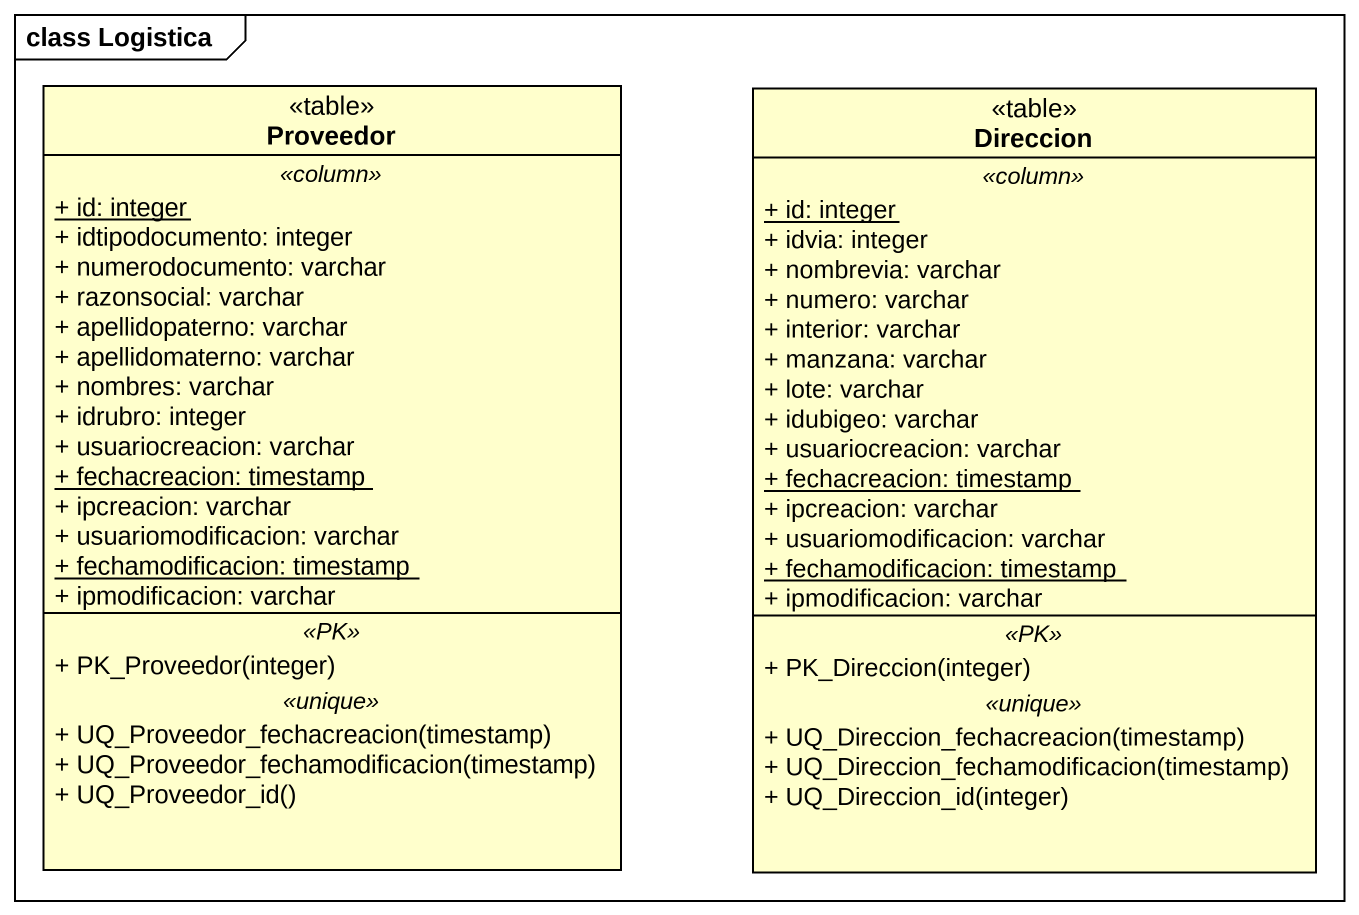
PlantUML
@startuml
mainframe class Logistica
hide circle
hide empty members
skinparam classAttributeIconSize 0
class Proveedor <<table>> {
  .. <<column>> ..
  {static} + id: integer
  + idtipodocumento: integer
  + numerodocumento: varchar
  + razonsocial: varchar
  + apellidopaterno: varchar
  + apellidomaterno: varchar
  + nombres: varchar
  + idrubro: integer
  + usuariocreacion: varchar
  {static} + fechacreacion: timestamp
  + ipcreacion: varchar
  + usuariomodificacion: varchar
  {static} + fechamodificacion: timestamp
  + ipmodificacion: varchar
  .. <<PK>> ..
  + PK_Proveedor(integer)
  .. <<unique>> ..
  + UQ_Proveedor_fechacreacion(timestamp)
  + UQ_Proveedor_fechamodificacion(timestamp)
  + UQ_Proveedor_id()
}
class Direccion <<table>> {
  .. <<column>> ..
  {static} + id: integer
  + idvia: integer
  + nombrevia: varchar
  + numero: varchar
  + interior: varchar
  + manzana: varchar
  + lote: varchar
  + idubigeo: varchar
  + usuariocreacion: varchar
  {static} + fechacreacion: timestamp
  + ipcreacion: varchar
  + usuariomodificacion: varchar
  {static} + fechamodificacion: timestamp
  + ipmodificacion: varchar
  .. <<PK>> ..
  + PK_Direccion(integer)
  .. <<unique>> ..
  + UQ_Direccion_fechacreacion(timestamp)
  + UQ_Direccion_fechamodificacion(timestamp)
  + UQ_Direccion_id(integer)
}
@enduml
